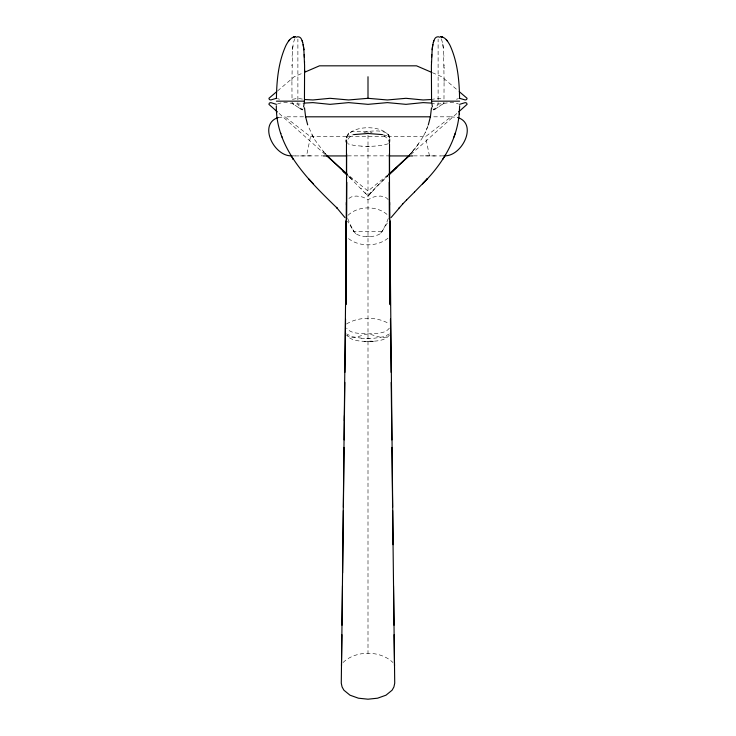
<?xml version="1.0" encoding="UTF-8"?>
<svg xmlns="http://www.w3.org/2000/svg" width="736" height="736" viewBox="0 0 736 736"><rect width="100%" height="100%" fill="white"/><g stroke="black" fill="none" stroke-linecap="round" stroke-linejoin="round"><path stroke-width="0.55" stroke-dasharray="3.68 2.76" d="M346.509 144.035C339.802 122.461 395.37 122.406 389.519 143.299M346.481 143.299C344.384 137.08 349.002 131.054 355.286 131.174C365.452 133.418 376.749 128.331 386.363 132.912C390.963 135.498 389.123 141.165 389.344 145.397M346.656 145.397C345.81 141.073 348.662 137.089 352.424 135.277M443.974 99.029L444.084 81.475M294.915 38.704L294.06 40.765A18.014 12.089 90 0 0 293.6 42.486L293.186 44.519A47.996 32.209 90 0 0 292.532 49.763L291.916 81.484M444.102 80.454L443.477 49.763A47.996 32.209 90 0 0 442.824 44.519L442.41 42.486A18.023 12.098 90 0 0 441.94 40.765L441.085 38.704M291.861 65.835L291.879 64.768M444.084 81.484L444.093 80.436M443.909 103.196C444.176 100.878 443.799 104.365 442.244 104.356M292.091 56.378L292.137 55.402M303.526 116.812L284.952 116.812L310.491 136.694L306.544 155.866M428.012 125.746L425.178 132.71M303.103 108.643L302.34 109.894L299.81 108.422A46.046 17.186 37.1 0 1 298.853 107.796L293.912 104.466M388.258 218.528L387.55 220.368A79.516 79.516 0 0 1 385.397 225.244L382.039 231.555A5.235 5.235 0 0 1 381.312 232.53L379.85 233.772M426.356 130.088L427.386 127.512M425.298 132.471L422.703 137.439M347.742 218.528L348.091 219.448A77.942 77.942 0 0 0 350.603 225.244L353.961 231.555L381.993 231.555L383.116 229.66M422.869 137.154L415.573 147.89L408.379 156.133M382.021 231.555L388.452 221.232M346.481 137.991L348.606 136.022L352.608 134.817M389.39 328.109C384.532 334.604 374.836 332.92 368 333.988C361.164 332.92 351.468 334.604 346.61 328.109M418.637 143.805L408.857 155.6M347.87 134.283L348.836 133.06M388.268 175.398L379.362 183.816L368 196.089L348.146 175.757M371.045 192.556L368 196.098L364.955 192.556M371.395 192.16L368 196.098L374.78 188.49L388.028 175.582M412.05 152.104L412.694 151.377L409.786 154.588M343.04 662.538C355.69 650.173 380.3 650.173 392.96 662.538M388.01 238.179C377.31 247.02 358.671 247.066 347.99 238.179M348.018 215.289C358.368 205.445 377.632 205.445 387.982 215.289M388.82 143.364L389.298 142.195L388.148 139.251L383.576 135.277M346.509 323.996C358.671 316.416 377.329 316.416 389.491 323.996M389.454 333.905L383.98 336.702L374.228 338.238A46.846 25.401 0 0 1 361.606 338.238M410.854 154.468L456.872 113.454M277.628 90.878L294.207 76.746L303.683 72.652M387.844 174.966L368 191.001L348.156 174.966M310.491 136.694L425.509 136.694L451.048 116.812L432.474 116.812M442.06 104.484L437.865 107.318M432.897 108.643L433.66 109.894L435.887 108.624A42.725 15.953 -37.1 0 0 437.175 107.778L438.196 107.097M437.653 107.465L437.147 107.796A46.046 17.186 -37.1 0 1 436.19 108.422L435.178 109.075M434.856 109.268L433.697 109.903L438.113 104.346L438.113 39.1M388.093 143.814L382.067 145.424L374.044 146.17A39.992 12.696 0 0 1 361.781 146.17M277.463 104.024C286.506 100.032 296.019 106.297 305.09 103.049M456.458 99.24L458.537 98.624M292.45 99.342L297.887 98.311L305.09 99.553M278.272 117.493L285.145 116.812M363.897 132.443L368 131.735L372.103 132.443M430.91 99.553L438.113 98.311L443.55 99.342M369.619 236.725L366.381 236.725M368 341.495C375.148 341.072 384.21 341.449 389.215 335.358C383.217 340.575 374.293 334.53 368 333.988C361.707 334.53 352.783 340.575 346.785 335.358C351.808 341.43 360.824 341.099 368 341.495L362.682 341.302M440.496 155.931L442.962 155.848M369.435 338.459L366.565 338.459M369.389 146.308L366.611 146.308M300.527 155.931L310.859 155.866M295.44 155.931L322.414 155.866M347.659 155.866L388.341 155.866M413.586 155.866L440.56 155.931M425.141 155.866L435.473 155.931M450.855 116.812L457.728 117.493M293.038 155.848L295.504 155.931M361.956 146.17L353.933 145.424L347.907 143.814M361.772 338.238L352.02 336.702L346.546 333.905M430.91 103.049C439.981 106.297 449.494 100.032 458.537 104.024M383.392 134.817L387.394 136.022L389.519 137.991M277.463 98.624L279.542 99.24M432.317 72.652L441.793 76.746L458.372 90.878M301.116 109.259L302.303 109.903L297.887 104.346L297.887 39.1M300.794 109.057L300.113 108.624A42.725 15.953 37.1 0 1 298.825 107.778L298.347 107.465M293.94 104.484C292.358 104.512 291.75 100.878 292.091 103.196M293.48 104.162L292.716 103.629M355.884 233.588L354.688 232.53A5.235 5.235 0 0 1 353.961 231.555L347.548 221.232M279.128 113.454L325.146 154.468M352.351 179.658L347.723 175.361L351.606 179.004M347.18 143.364L346.509 139.398M360.934 188.214L361.578 188.904M327.621 156.133L323.279 151.349L326.922 155.37M323.306 151.377L323.95 152.104L314.52 139.509L307.988 125.746M352.884 229.66L353.979 231.555M388.13 134.283L389.16 136.178L387.596 133.584L389.335 136.648M311.806 134.725L313.426 137.706L313.131 137.154M429.456 155.866L425.509 136.694M442.41 42.486L442.52 42.992M443.863 55.402L443.909 56.378M444.121 64.768L444.139 65.835M291.916 81.475L292.026 99.029M444.148 66.912L444.148 68.54M389.491 139.398L389.491 144.026M368 131.735L368 132.59M368 135.314L368 653.632M379.942 233.938A21.399 21.399 0 0 1 369.619 236.55M388.222 199.612A9.669 9.669 0 0 0 383.658 196.604L380.411 196.061L375.912 196.457A22.117 22.117 0 0 0 371.781 197.717L368 199.75L364.219 197.717A22.117 22.117 0 0 0 360.088 196.457L356.141 196.052L352.342 196.604A9.669 9.669 0 0 0 347.778 199.612M442.824 44.519A47.96 32.191 -90 0 1 443.468 49.763M366.381 236.523A21.142 21.142 0 0 1 355.773 233.781M292.532 49.763A47.96 32.191 90 0 1 293.176 44.519M373.318 341.302L369.113 341.081L373.318 341.302"/><path stroke-width="1.1" d="M304.446 101.163L304.603 65.826L303.867 49.846A47.766 35.374 -90 0 0 303.122 44.491L302.652 42.467A17.949 13.294 90 0 0 302.137 40.756L301.199 38.723A5.308 3.938 90 0 0 299.764 37.278A6.569 4.867 90 0 0 297.887 36.809A6.477 4.352 90 0 0 296.35 37.205M346.481 144.192L346.444 174.782M346.647 153.842L346.61 178.029M346.343 202.372L345.718 287.868M346.288 243.34L345.846 291.428M345.598 299.377L341.992 625.223M344.071 447.414L343.39 507.196M344.154 439.944L344.43 415.536M345.543 319.074L344.926 372.352M345.708 304.63L345.736 285.577M342.626 572.985L343.353 510.637M344.374 420.817L344.807 382.398M342.479 585.782L341.274 683.201L342.084 686.955L343.905 690.202L350.014 695.198L358.432 698.197L368 699.2L377.568 698.197L385.986 695.198L392.095 690.202L393.916 686.955L394.726 683.201L393.521 585.782M341.89 634.69L341.486 665.887M276.432 98.21C276.69 80.261 278.466 61.769 286.019 45.273C287.997 41.722 290.591 36.966 295.2 36.809M439.65 37.205A6.477 4.352 -90 0 0 438.113 36.809A6.569 4.867 -90 0 0 436.236 37.288A5.299 3.919 -90 0 0 434.801 38.723L433.863 40.756A17.949 13.294 90 0 0 433.348 42.467L432.897 44.5A47.766 35.374 -90 0 0 432.161 49.744L431.397 65.826L431.554 101.163M431.443 62.597L431.471 61.53M459.66 105.782L459.2 114.043M304.428 101.439L303.582 106.95M431.489 107.76L430.404 116.766L428.324 124.862M459.2 113.997C456.854 141.119 441.416 165.094 422.538 183.899L427.276 178.866L426.586 179.593M453.956 137.098L455.299 133.115M445.593 154.68L442.64 159.464M391.092 217.543L402.73 203.964M289.745 39.661L288.429 41.28M398.958 208.03L399.565 207.34M427.276 178.866L414.478 192.068M402.666 204.019L406.603 199.962M409.05 155.397L392.868 171.083M406.539 200.026L414.543 192.004M400.918 163.558L403.337 161.193M389.05 174.644L396.787 167.412M389.574 174.147L392.656 171.276M388.7 174.211L409.152 155.986M458.574 111.936L467.093 104.346L466.624 103.049L465.207 102.617L459.577 104.346M276.754 91.623L268.907 98.311L269.376 99.553L270.793 99.967L276.423 98.311M304.732 72.192L319.47 65.826L416.53 65.826L431.268 72.192M278.272 117.493C257.536 124.191 274.556 157.375 292.183 155.774M353.519 134.614L368 133.483L382.481 134.614M430.91 99.553L423.099 99.967L405.978 98.311L387.384 99.967L368 98.311L348.616 99.967L330.022 98.311L312.901 99.967L305.09 99.553M443.817 155.774C461.444 157.375 478.464 124.191 457.728 117.493M305.09 103.049L312.901 102.617L330.022 104.346L348.616 102.617L368 104.346L387.384 102.617L405.978 104.346L423.099 102.617L430.91 103.049M276.396 101.163L304.492 101.163M431.508 101.163L459.595 101.163M305.44 116.812L430.56 116.812M323.27 155.931L346.914 155.931M389.086 155.931L412.73 155.931M440.8 36.809C445.409 36.966 448.003 41.722 449.981 45.273C457.534 61.769 459.31 80.261 459.568 98.21M459.577 98.311L465.207 99.967L466.624 99.553L467.093 98.311L459.246 91.623M276.423 104.346L270.793 102.617L269.376 103.049L268.907 104.346L277.426 111.936M326.848 155.986L347.3 174.211M326.922 155.37L346.178 173.935M347.309 174.975L343.105 171.065L343.868 171.782M343.132 171.083L346.187 173.954M276.34 105.782C275.669 148.663 308.688 180.44 337.042 208.03L336.435 207.34L344.908 217.543M308.724 178.866L313.398 183.844M447.571 41.28L446.255 39.661M291.162 156.014L293.36 159.464L292.937 158.81M280.701 133.115L280.858 133.575M281.86 136.565L282.035 137.08M307.676 124.862L305.596 116.766L304.511 107.76M432.418 106.95L431.572 101.439M303.848 49.735L303.867 49.846A47.73 35.346 -90 0 0 303.122 44.491M304.529 61.53L304.557 62.597M394.514 665.887L394.11 634.69M393.079 544.741L389.657 202.372M390.292 304.63L389.822 256.524M390.457 319.074L391.074 372.352M391.193 382.398L391.846 439.944M391.929 447.414L392.61 507.196M392.647 510.637L394.008 625.223M389.712 243.34L389.841 258.713M389.556 174.782L389.519 144.192M389.39 178.029L389.353 153.842M390.163 220.901L390.163 303.756M389.988 234.775L389.988 304.603M368 76.737L368 98.311M346.012 234.775L346.012 304.603M345.837 220.901L345.837 303.756M304.63 70.187L304.63 71.824M304.235 54.455A120.4 89.166 90 0 1 304.391 57.344M302.137 40.756A17.958 13.303 -90 0 1 302.652 42.467M431.609 57.344A120.4 89.166 90 0 1 431.765 54.455M432.161 49.744A47.73 35.346 -90 0 1 432.878 44.491M433.348 42.467A17.958 13.303 -90 0 1 433.863 40.756M346.803 182.261A319.801 5.695 89.7 0 1 346.647 218.969M346.527 177.072A282.587 4.158 89.8 0 1 346.426 205.059M389.574 205.059A282.587 4.158 -89.8 0 1 389.473 177.072M389.353 218.969A319.801 5.695 -89.7 0 1 389.197 182.261M294.989 36.818L293.811 36.975L294.989 36.818M442.189 36.975L441.011 36.818L442.189 36.975"/></g></svg>
